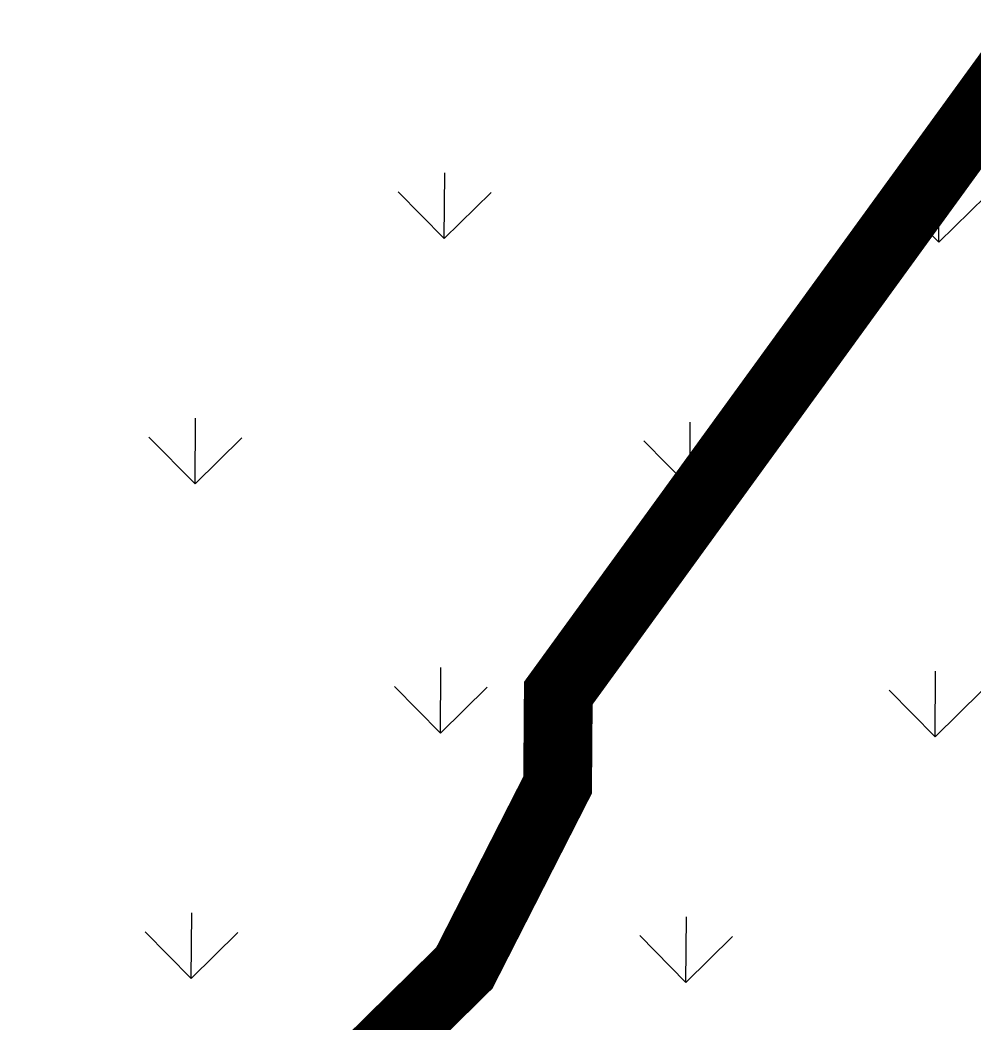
# Model space of a CAD drawing. Header units: metres. Extents: x 326467 to 340077, y 1811030 to 1824953.
# Drawn here: x 329642.16 to 329684.21, y 1813186.01 to 1813230.21 of the extents above; entities that cross this region are included whole.
import ezdxf

# ---------------------------------------------------------------- set-up
doc = ezdxf.new("R2010")
doc.units = ezdxf.units.M
doc.header["$MEASUREMENT"] = 0
doc.layers.add('HIGH TIDE LINE', color=6, linetype='Continuous')
doc.layers.add('MANGROOVE', color=112, linetype='Continuous')

# ---------------------------------------------------------------- blocks, each defined once
blk = doc.blocks.new('16')
at = {"layer": 'MANGROOVE'}
h = blk.add_hatch(dxfattribs=at)
h.set_pattern_fill('GRASS', color=256, scale=0.606428, angle=-0.4421)
h.set_pattern_definition([(89.55787, (320150.772, 1810233.299), (-10.807394, 10.975486), [2.888115, -18.895414]), (44.55787, (320150.772, 1810233.299), (-10.807394, 10.975486), [2.888115, -12.515166]), (134.55787, (320150.772, 1810233.299), (-10.975486, -10.807394), [2.888115, -12.515166])])
h.paths.add_polyline_path([(329780.061, 1813360.554), (329809.352, 1813454.466), (329818.27, 1813528.588), (329809.108, 1813593.631), (329800.315, 1813649.622), (329815.656, 1813702.183), (329825.578, 1813735.47), (329822.662, 1813756.126), (329806.112, 1813774.691), (329782.899, 1813783.651), (329746.376, 1813775.591), (329721, 1813768.033), (329722.66, 1813750.027), (329718.274, 1813705.585), (329714.014, 1813677.315), (329705.71, 1813649.075), (329705.648, 1813640.989), (329705.523, 1813624.817), (329713.421, 1813600.496), (329717.214, 1813568.12), (329708.598, 1813499.45), (329704.306, 1813467.137), (329699.827, 1813410.565), (329691.555, 1813386.369), (329687.201, 1813345.97), (329687.169, 1813341.927), (329687.107, 1813333.84), (329678.897, 1813317.731), (329666.458, 1813277.393), (329654.144, 1813253.229), (329629.608, 1813217.028), (329609.178, 1813188.882), (329584.736, 1813164.811), (329586.329, 1813139.623), (329597.198, 1813125.052), (329608.099, 1813114.432), (329629.163, 1813111.636), (329670.211, 1813136.781), (329741.61, 1813218.924), (329764.246, 1813249.04), (329776.452, 1813293.724)])
at = {"layer": 'HIGH TIDE LINE', "lineweight": 35, "const_width": 3.032}
blk.add_lwpolyline([(329633.183, 1813156.351), (329645.435, 1813172.429), (329653.551, 1813176.41), (329657.656, 1813184.465), (329661.729, 1813188.477), (329665.834, 1813196.532), (329665.865, 1813200.575), (329686.296, 1813228.721), (329690.369, 1813232.732), (329690.401, 1813236.775), (329694.443, 1813236.744), (329698.486, 1813236.713), (329698.517, 1813240.756), (329706.633, 1813244.737), (329714.78, 1813252.761), (329718.854, 1813256.773), (329718.885, 1813260.816), (329727.157, 1813285.012), (329731.418, 1813313.282), (329739.815, 1813353.65), (329739.939, 1813369.823), (329744.2, 1813398.093)], dxfattribs=at)

msp = doc.modelspace()

# ---------------------------------------------------------------- block references
msp.add_blockref('16', (0, 0))

doc.saveas('drawing.dxf')
